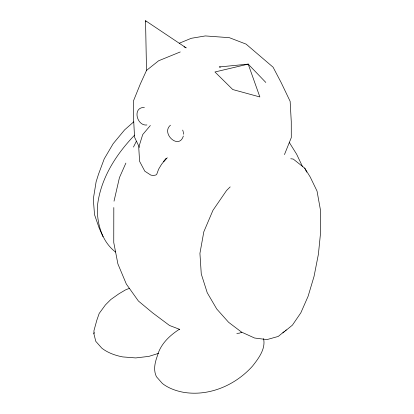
<?xml version="1.0" encoding="UTF-8"?>
<svg xmlns="http://www.w3.org/2000/svg" width="414" height="414" viewBox="0 0 414 414"><rect width="100%" height="100%" fill="white"/><g stroke="black" fill="none" stroke-linecap="round" stroke-linejoin="round"><path stroke-width="0.62" d="M113.814 207.554L113.757 242.532L117.897 263.92L126.342 284.071L138.4 301.014L152.683 312.896L169.554 325.502L179.748 329.389M158.567 353.354L148.895 356.376L135.709 357.929L122.787 356.92A42.399 24.773 -0.6 0 1 101.756 348.102L95.774 341.317L93.89 333.782L93.978 330.558L96.814 320.27L99.189 313.455L105.379 304.973L110.854 299.482L118.834 293.847L125.426 289.94L129.572 288.258M114.021 201.173L119.439 177.632L125.882 163.09M183.35 135.999C179.05 150.313 160.663 133.375 170.475 125.194M93.89 333.782L94.273 332.597M284.459 154.582L291.285 137.639L291.265 121.607L290.142 101.342L281.184 82.645L273.095 67.203L246.071 44.112L229.351 37.679L205.354 35.935L191.294 38.295L179.231 43.253M184.044 46.787L186.207 47.9L145.537 20.7L146.52 70.411L140.32 83.985L133.463 100.928L133.489 116.95L134.555 137.22L139.414 147.425M133.448 147.063L136.273 141.433M150.349 125.514L142.716 134.566L138.737 147.306L139.59 161.346L144.817 171.199L150.836 175.101L153.232 175.515L155.923 174.998L156.797 174.17L158.609 169.197L161.527 164.348L166.185 158.546L163.437 161.688L167.308 157.765M134.617 135.135C115.651 154.82 100.079 179.345 97.331 207.078C96.943 223.617 101.896 241.683 115.589 252.064M230.174 186.905L226.567 190.487L212.946 210.338L203.817 231.788L199.926 253.378L201.271 273.97L207.228 292.719L216.745 308.994L228.59 322.283L241.548 332.111L254.594 338.026L266.968 339.594L278.244 336.432L284.247 331.552M133.763 121.814L124.619 129.867L113.146 143.72L104.23 158.852L98.511 174.216L96.115 181.782L93.3 199.144L94.542 214.721L99.148 228L103.045 236.787M285.246 330.739L286.245 329.927M282.86 332.913L292.408 325.145L300.843 312.803L308.109 296.269L314.06 276.34L318.402 254.217L320.7 231.442L320.41 209.784L317.026 191.056L310.164 176.913L304.73 168.146L293.241 159.064L290.763 158.743M146.52 70.411L158.609 60.78L180.256 51.947M179.469 329.223C169.714 335.412 160.492 344.163 157.449 355.642C154.955 362.498 153.144 369.723 156.404 376.688L162.391 383.478A42.399 24.773 -0.6 0 0 183.423 392.291C209.127 396.638 235.452 385.191 252.545 366.085C258.502 358.477 265.891 348.914 263.552 338.631M241.797 332.199L239.406 333.161L236.829 333.389M144.377 107.469C132.107 107.014 136.667 126.296 146.923 124.976M220.491 67.084L219.229 66.965L248.203 64.118L265.824 82.458M289.345 142.514L296.683 154.298L302.629 166.847M304.73 168.146L306.717 172.152M182.688 130.084L183.226 131.688M145.537 20.7L145.94 21.911M183.407 132.221L183.635 134.26M248.203 64.118L214.954 71.979L232.761 89.548L259.863 96.954L248.203 64.118"/></g></svg>
